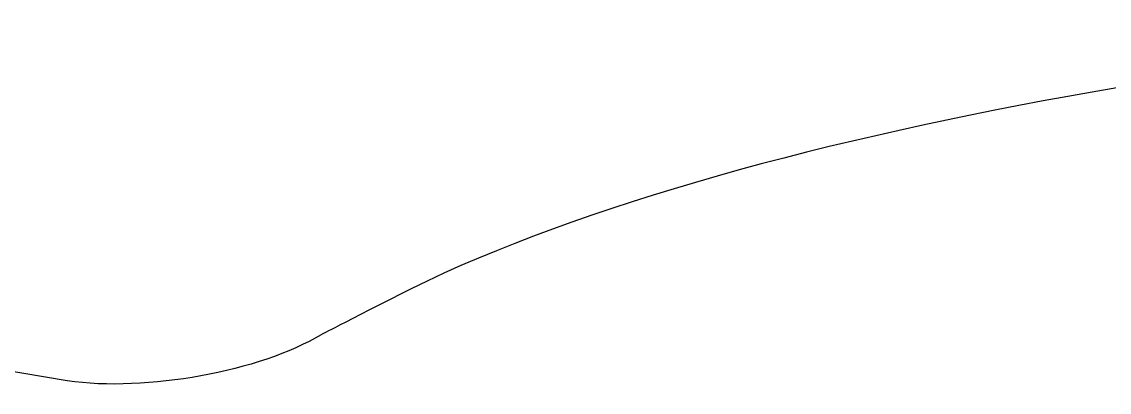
# Model space of a CAD drawing. Header units: millimetres. Extents: x -1134 to -106, y -482 to -94.
# Drawn here: x -1041.02 to -995.89, y -387.76 to -372.39 of the extents above; entities that cross this region are included whole.
import ezdxf

# ---------------------------------------------------------------- set-up
doc = ezdxf.new("R2010")
doc.units = ezdxf.units.MM
doc.layers.add('CUTS', color=1, linetype='Continuous', true_color=0xff0000)

msp = doc.modelspace()

# ---------------------------------------------------------------- linework, layer by layer
at = {"layer": 'CUTS', "color": 1, "lineweight": 25, "true_color": 0xff0000}
for points in [[(-1039.132, -387.288), (-1088.086, -379.018)], [(-1024.865, -383.469), (-1026.152, -384.118)]]:
    msp.add_lwpolyline(points, dxfattribs=at)
for points in [[(-965.025, -372.386), (-983.555, -372.386), (-1010.733, -376.484), (-1024.865, -383.469)], [(-1026.152, -384.118), (-1028.597, -385.374), (-1028.597, -385.374), (-1028.597, -385.374)], [(-1028.597, -385.374), (-1031.125, -386.897), (-1035.866, -387.759), (-1039.132, -387.288)]]:
    msp.add_open_spline(points, degree=3, dxfattribs=at)

doc.saveas('drawing.dxf')
